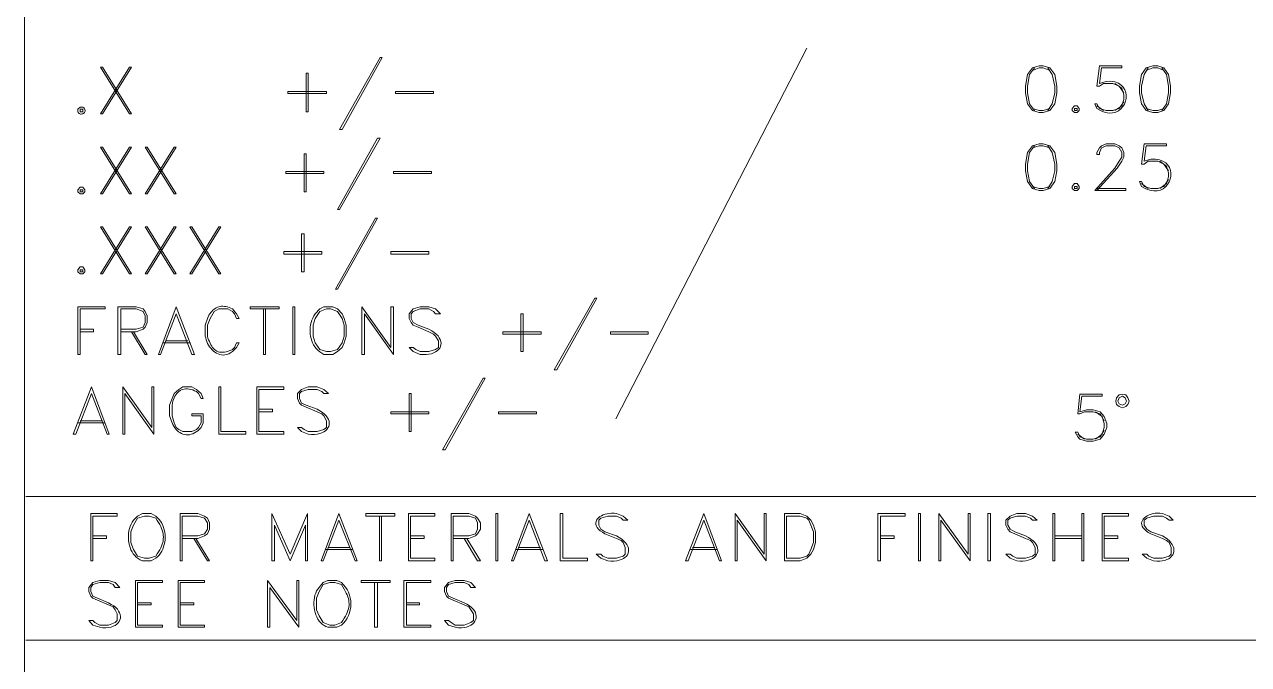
# Model space of a CAD drawing. Header units: inches. Extents: x 0 to 139, y 0 to 117.
# Drawn here: x 64 to 73.77, y 6.03 to 11.14 of the extents above; entities that cross this region are included whole.
import ezdxf

# ---------------------------------------------------------------- set-up
doc = ezdxf.new("R2010")
doc.units = ezdxf.units.IN
doc.header["$MEASUREMENT"] = 0
doc.layers.add('Color-7-Line_Weight-20', color=7, linetype='Continuous', lineweight=20)

msp = doc.modelspace()

# ---------------------------------------------------------------- linework, layer by layer
at = {"layer": 'Color-7-Line_Weight-20', "linetype": 'Continuous'}
for p, q in [((68.7203, 7.9912), (70.2451, 10.9488)), ((72.6132, 10.4513), (72.5592, 10.4892)), ((72.9701, 9.8295), (72.916, 9.8674)), ((65.1248, 8.613), (65.3032, 8.613)), ((65.1032, 8.5968), (65.3195, 8.5968)), ((64.4273, 7.9588), (64.6436, 7.9588)), ((64.4436, 7.975), (64.622, 7.975)), ((72.4618, 7.829), (72.4078, 7.8669)), ((74.2353, 7.3695), (64.011, 7.3695)), ((72.2239, 7.0559), (72.4402, 7.0559)), ((66.4062, 6.9477), (66.6171, 6.9477)), ((66.4224, 6.9639), (66.6009, 6.9639)), ((67.9201, 6.9477), (68.1364, 6.9477)), ((67.9418, 6.9639), (68.1202, 6.9639)), ((69.3151, 6.9477), (69.5314, 6.9477)), ((69.3313, 6.9639), (69.5097, 6.9639)), ((72.2239, 7.0342), (72.4402, 7.0342)), ((74.2353, 6.2232), (64.011, 6.2232))]:
    msp.add_line(p, q, dxfattribs=at)
for points in [[(103.1238, 19.3888), (64.0002, 19.3888), (64.0002, 13.7603), (64.0002, 1.7464)], [(72.0617, 10.792), (72.0239, 10.7379), (72.0077, 10.646), (72.0077, 10.5919), (72.0239, 10.5054), (72.0617, 10.4513)], [(72.1861, 10.7703), (72.132, 10.792), (72.0996, 10.792), (72.0455, 10.7703)], [(72.1699, 10.792), (72.2023, 10.7379), (72.2239, 10.646), (72.2239, 10.5919), (72.2023, 10.5054), (72.1699, 10.4513)], [(72.7754, 10.5919), (72.7376, 10.646), (72.6889, 10.6676), (72.6132, 10.6676), (72.5808, 10.646), (72.5592, 10.646), (72.5808, 10.8082), (72.7592, 10.8082), (72.7592, 10.792), (72.597, 10.792), (72.5808, 10.6676), (72.6349, 10.6838), (72.6725, 10.6841), (72.7048, 10.6788), (72.7318, 10.6688), (72.7537, 10.6546), (72.7707, 10.6371), (72.783, 10.617), (72.7907, 10.595), (72.7941, 10.5718), (72.7933, 10.5482), (72.7884, 10.5248), (72.7798, 10.5025), (72.7675, 10.4819), (72.7517, 10.4638), (72.7326, 10.4489), (72.7105, 10.438), (72.6854, 10.4317), (72.6575, 10.4307), (72.6271, 10.4359), (72.5942, 10.448), (72.5592, 10.4676), (72.5429, 10.5054), (72.5592, 10.5054), (72.5808, 10.4676), (72.6349, 10.4513), (72.6889, 10.4513), (72.7376, 10.4676), (72.7754, 10.5216)], [(72.9701, 10.792), (72.9376, 10.7379), (72.916, 10.646), (72.916, 10.5919), (72.9376, 10.5054), (72.9701, 10.4513)], [(73.0944, 10.7703), (73.0458, 10.792), (73.0079, 10.792), (72.9539, 10.7703)], [(73.0782, 10.792), (73.1161, 10.7379), (73.1323, 10.646), (73.1323, 10.5919), (73.1161, 10.5054), (73.0782, 10.4513)], [(72.7051, 10.4513), (72.7592, 10.4892), (72.7754, 10.5378), (72.7754, 10.5757), (72.7592, 10.6298), (72.7051, 10.6676)], [(72.1861, 10.4676), (72.132, 10.4513), (72.0996, 10.4513), (72.0455, 10.4676)], [(73.0944, 10.4676), (73.0458, 10.4513), (73.0079, 10.4513), (72.9539, 10.4676)], [(72.0617, 10.1702), (72.0239, 10.1161), (72.0077, 10.0242), (72.0077, 9.9701), (72.0239, 9.8836), (72.0617, 9.8295)], [(72.1861, 10.154), (72.132, 10.1702), (72.0996, 10.1702), (72.0455, 10.154)], [(72.1699, 10.1702), (72.2023, 10.1161), (72.2239, 10.0242), (72.2239, 9.9701), (72.2023, 9.8836), (72.1699, 9.8295)], [(72.5592, 9.8133), (72.7214, 9.9918), (72.7592, 10.0458), (72.7754, 10.0783), (72.7754, 10.1161), (72.7592, 10.154), (72.7376, 10.1702), (72.7051, 10.1864), (72.6349, 10.1864), (72.597, 10.1702), (72.5808, 10.154), (72.5592, 10.1161), (72.5592, 10.0999), (72.5808, 10.0999), (72.5808, 10.1161), (72.597, 10.154), (72.6349, 10.1702), (72.7051, 10.1702), (72.7376, 10.154), (72.7592, 10.1161), (72.7592, 10.0783), (72.7376, 10.0458), (72.7051, 9.9918), (72.5429, 9.8133), (72.7916, 9.8133), (72.7916, 9.8295), (72.5592, 9.8295)], [(73.1323, 9.9701), (73.0944, 10.0242), (73.0458, 10.0458), (72.9701, 10.0458), (72.9376, 10.0242), (72.916, 10.0242), (72.9376, 10.1864), (73.1161, 10.1864), (73.1161, 10.1702), (72.9539, 10.1702), (72.9376, 10.0458), (72.9917, 10.062), (73.0292, 10.0625), (73.0613, 10.0573), (73.0882, 10.0473), (73.1101, 10.0332), (73.1271, 10.0158), (73.1394, 9.9956), (73.1471, 9.9736), (73.1506, 9.9504), (73.1498, 9.9267), (73.1451, 9.9034), (73.1365, 9.881), (73.1243, 9.8604), (73.1086, 9.8422), (73.0896, 9.8272), (73.0674, 9.8162), (73.0424, 9.8099), (73.0145, 9.8089), (72.984, 9.8141), (72.9511, 9.8261), (72.916, 9.8458), (72.8998, 9.8836), (72.916, 9.8836), (72.9376, 9.8458), (72.9917, 9.8295), (73.0458, 9.8295), (73.0944, 9.8458), (73.1323, 9.8998)], [(73.062, 9.8295), (73.1161, 9.8674), (73.1323, 9.9215), (73.1323, 9.9539), (73.1161, 10.008), (73.062, 10.0458)], [(72.1861, 9.8458), (72.132, 9.8295), (72.0996, 9.8295), (72.0455, 9.8458)], [(64.768, 8.6833), (64.8923, 8.6833), (64.9464, 8.7049), (64.9626, 8.7212), (64.9788, 8.759), (64.9788, 8.8131), (64.9626, 8.8455), (64.9464, 8.8671), (64.8923, 8.8834), (64.7463, 8.8834), (64.7463, 8.5049), (64.768, 8.5049), (64.768, 8.8671), (64.8923, 8.8671), (64.9464, 8.8455), (64.9626, 8.8131), (64.9626, 8.759), (64.9464, 8.7212), (64.8923, 8.7049), (64.768, 8.7049)], [(65.925, 8.8671), (65.925, 8.5049), (65.9088, 8.5049), (65.9088, 8.8671)], [(64.4436, 8.6833), (64.5517, 8.6833), (64.5517, 8.7049), (64.4436, 8.7049)], [(64.8707, 8.6833), (64.9788, 8.5049), (64.9626, 8.5049), (64.8545, 8.6833)], [(72.6186, 7.975), (72.5862, 8.0291), (72.5321, 8.0453), (72.4618, 8.0453), (72.424, 8.0291), (72.4078, 8.0291), (72.424, 8.1859), (72.6024, 8.1859), (72.6024, 8.1697), (72.4402, 8.1697), (72.424, 8.0453), (72.4781, 8.0615), (72.5321, 8.0615), (72.5862, 8.0453), (72.6186, 8.0075), (72.6403, 7.9534), (72.6403, 7.921), (72.6186, 7.8669), (72.5862, 7.829), (72.5321, 7.8128), (72.4781, 7.8128), (72.424, 7.829), (72.4078, 7.8453), (72.3861, 7.8831), (72.4078, 7.8831), (72.424, 7.8453), (72.4781, 7.829), (72.5321, 7.829), (72.5862, 7.8453), (72.6186, 7.8993)], [(65.871, 8.0453), (65.9791, 8.0453), (65.9791, 8.0669), (65.871, 8.0669)], [(72.5483, 7.829), (72.6024, 7.8669), (72.6186, 7.921), (72.6186, 7.9534), (72.6024, 8.0075), (72.5483, 8.0453)], [(65.26, 7.0342), (65.3843, 7.0342), (65.4384, 7.0559), (65.46, 7.0721), (65.4763, 7.1099), (65.4763, 7.1586), (65.46, 7.1964), (65.4384, 7.2127), (65.3843, 7.2343), (65.2438, 7.2343), (65.2438, 6.8558), (65.26, 6.8558), (65.26, 7.2127), (65.3843, 7.2127), (65.4384, 7.1964), (65.46, 7.1586), (65.46, 7.1099), (65.4384, 7.0721), (65.3843, 7.0559), (65.26, 7.0559)], [(67.4227, 7.0342), (67.5471, 7.0342), (67.6011, 7.0559), (67.6173, 7.0721), (67.639, 7.1099), (67.639, 7.1586), (67.6173, 7.1964), (67.6011, 7.2127), (67.5471, 7.2343), (67.4065, 7.2343), (67.4065, 6.8558), (67.4227, 6.8558), (67.4227, 7.2127), (67.5471, 7.2127), (67.6011, 7.1964), (67.6173, 7.1586), (67.6173, 7.1099), (67.6011, 7.0721), (67.5471, 7.0559), (67.4227, 7.0559)], [(66.8496, 7.2127), (66.8496, 6.8558), (66.8334, 6.8558), (66.8334, 7.2127)], [(64.5463, 7.0342), (64.6544, 7.0342), (64.6544, 7.0559), (64.5463, 7.0559)], [(67.0821, 7.0342), (67.1902, 7.0342), (67.1902, 7.0559), (67.0821, 7.0559)], [(70.8344, 7.0342), (70.9425, 7.0342), (70.9425, 7.0559), (70.8344, 7.0559)], [(72.6186, 7.0342), (72.7268, 7.0342), (72.7268, 7.0559), (72.6186, 7.0559)], [(65.3681, 7.0342), (65.4763, 6.8558), (65.46, 6.8558), (65.3519, 7.0342)], [(67.5308, 7.0342), (67.639, 6.8558), (67.6173, 6.8558), (67.5092, 7.0342)], [(66.5306, 6.6828), (66.4927, 6.699), (66.4224, 6.699), (66.3846, 6.6828), (66.3522, 6.6449), (66.3414, 6.6313), (66.3322, 6.6162), (66.3247, 6.5996), (66.3189, 6.582), (66.3146, 6.5634), (66.3119, 6.5441), (66.3107, 6.5243), (66.311, 6.5043), (66.3128, 6.4843), (66.3161, 6.4645), (66.3208, 6.4451), (66.3268, 6.4263), (66.3343, 6.4084), (66.3431, 6.3916), (66.3532, 6.3761), (66.3646, 6.3621), (66.3772, 6.3499), (66.3911, 6.3396), (66.4062, 6.3316), (66.4224, 6.3259), (66.4927, 6.3259), (66.5306, 6.3422)], [(66.8171, 6.6828), (66.8171, 6.3259), (66.7955, 6.3259), (66.7955, 6.6828)], [(64.9031, 6.5044), (65.0113, 6.5044), (65.0113, 6.5206), (64.9031, 6.5206)], [(65.2438, 6.5044), (65.3519, 6.5044), (65.3519, 6.5206), (65.2438, 6.5206)], [(67.0496, 6.5044), (67.1524, 6.5044), (67.1524, 6.5206), (67.0496, 6.5206)]]:
    msp.add_lwpolyline(points, dxfattribs=at)
for points in [[(66.5144, 10.2999), (66.536, 10.2999), (66.855, 10.8731), (66.8388, 10.8731)], [(64.8383, 10.4243), (64.8545, 10.4243), (64.622, 10.7974), (64.6058, 10.7974)], [(64.6058, 10.4243), (64.622, 10.4243), (64.8545, 10.7974), (64.8383, 10.7974)], [(66.2494, 10.4405), (66.2657, 10.4405), (66.2657, 10.7487), (66.2494, 10.7487)], [(71.9914, 10.646), (71.9914, 10.5919), (72.0077, 10.5054), (72.0455, 10.4513), (72.0996, 10.4351), (72.132, 10.4351), (72.1861, 10.4513), (72.2239, 10.5054), (72.2402, 10.5919), (72.2402, 10.646), (72.2239, 10.7379), (72.1861, 10.792), (72.132, 10.8082), (72.0996, 10.8082), (72.0455, 10.792), (72.0077, 10.7379)], [(72.8998, 10.646), (72.8998, 10.5919), (72.916, 10.5054), (72.9539, 10.4513), (73.0079, 10.4351), (73.0458, 10.4351), (73.0944, 10.4513), (73.1323, 10.5054), (73.1485, 10.5919), (73.1485, 10.646), (73.1323, 10.7379), (73.0944, 10.792), (73.0458, 10.8082), (73.0079, 10.8082), (72.9539, 10.792), (72.916, 10.7379)], [(66.4116, 10.6027), (66.4116, 10.5865), (66.1034, 10.5865), (66.1034, 10.6027)], [(67.2659, 10.6027), (67.2659, 10.5865), (66.9631, 10.5865), (66.9631, 10.6027)], [(64.4265, 10.4517), (64.4272, 10.4431), (64.4294, 10.4361), (64.4328, 10.4306), (64.4371, 10.4266), (64.4421, 10.424), (64.4477, 10.4227), (64.4536, 10.4225), (64.4595, 10.4234), (64.4653, 10.4253), (64.4707, 10.4282), (64.4755, 10.4318), (64.4795, 10.4361), (64.4824, 10.441), (64.484, 10.4465), (64.4842, 10.4524), (64.4826, 10.4586), (64.479, 10.4651), (64.4733, 10.4717), (64.4652, 10.4784), (64.4436, 10.4784), (64.4273, 10.4621)], [(64.4436, 10.4405), (64.4652, 10.4405), (64.4652, 10.4621), (64.4436, 10.4621)], [(72.3645, 10.4676), (72.3645, 10.4513), (72.3807, 10.4351), (72.4024, 10.4351), (72.4186, 10.4513), (72.4186, 10.4676), (72.4024, 10.4892), (72.3807, 10.4892)], [(72.3807, 10.4513), (72.4024, 10.4513), (72.4024, 10.4676), (72.3807, 10.4676)], [(66.4981, 9.6619), (66.5144, 9.6619), (66.8388, 10.2297), (66.8171, 10.2297)], [(71.9914, 10.0242), (71.9914, 9.9701), (72.0077, 9.8836), (72.0455, 9.8295), (72.0996, 9.8133), (72.132, 9.8133), (72.1861, 9.8295), (72.2239, 9.8836), (72.2402, 9.9701), (72.2402, 10.0242), (72.2239, 10.1161), (72.1861, 10.1702), (72.132, 10.1864), (72.0996, 10.1864), (72.0455, 10.1702), (72.0077, 10.1161)], [(64.8383, 9.7863), (64.8545, 9.7863), (64.622, 10.1594), (64.6058, 10.1594)], [(64.6058, 9.7863), (64.622, 9.7863), (64.8545, 10.1594), (64.8383, 10.1594)], [(65.1951, 9.7863), (65.2113, 9.7863), (64.9788, 10.1594), (64.9626, 10.1594)], [(64.9626, 9.7863), (64.9788, 9.7863), (65.2113, 10.1594), (65.1951, 10.1594)], [(66.2332, 9.8025), (66.2494, 9.8025), (66.2494, 10.1053), (66.2332, 10.1053)], [(66.39, 9.9647), (66.39, 9.9485), (66.0872, 9.9485), (66.0872, 9.9647)], [(67.2497, 9.9647), (67.2497, 9.9485), (66.9469, 9.9485), (66.9469, 9.9647)], [(64.4273, 9.8187), (64.4273, 9.8025), (64.4436, 9.7863), (64.4652, 9.7863), (64.4814, 9.8025), (64.4814, 9.8187), (64.4652, 9.8404), (64.4436, 9.8404)], [(64.4436, 9.8025), (64.4652, 9.8025), (64.4652, 9.8187), (64.4436, 9.8187)], [(72.3645, 9.8458), (72.3645, 9.8295), (72.3807, 9.8133), (72.4024, 9.8133), (72.4186, 9.8295), (72.4186, 9.8458), (72.4024, 9.8674), (72.3807, 9.8674)], [(72.3807, 9.8295), (72.4024, 9.8295), (72.4024, 9.8458), (72.3807, 9.8458)], [(66.4819, 9.0239), (66.4981, 9.0239), (66.8171, 9.5917), (66.8009, 9.5917)], [(64.8383, 9.1483), (64.8545, 9.1483), (64.622, 9.5214), (64.6058, 9.5214)], [(64.6058, 9.1483), (64.622, 9.1483), (64.8545, 9.5214), (64.8383, 9.5214)], [(65.1951, 9.1483), (65.2113, 9.1483), (64.9788, 9.5214), (64.9626, 9.5214)], [(64.9626, 9.1483), (64.9788, 9.1483), (65.2113, 9.5214), (65.1951, 9.5214)], [(65.552, 9.1483), (65.5682, 9.1483), (65.3357, 9.5214), (65.3195, 9.5214)], [(65.3195, 9.1483), (65.3357, 9.1483), (65.5682, 9.5214), (65.552, 9.5214)], [(66.2116, 9.1645), (66.2332, 9.1645), (66.2332, 9.4673), (66.2116, 9.4673)], [(66.3738, 9.3267), (66.3738, 9.3051), (66.071, 9.3051), (66.071, 9.3267)], [(67.2281, 9.3267), (67.2281, 9.3051), (66.9253, 9.3051), (66.9253, 9.3267)], [(64.4273, 9.1807), (64.4273, 9.1645), (64.4436, 9.1483), (64.4652, 9.1483), (64.4814, 9.1645), (64.4814, 9.1807), (64.4652, 9.2024), (64.4436, 9.2024)], [(64.4436, 9.1645), (64.4652, 9.1645), (64.4652, 9.1807), (64.4436, 9.1807)], [(68.2283, 8.3805), (68.2499, 8.3805), (68.5689, 8.9536), (68.5527, 8.9536)], [(64.4273, 8.5049), (64.4436, 8.5049), (64.4436, 8.8671), (64.6436, 8.8671), (64.6436, 8.8834), (64.4273, 8.8834)], [(65.0707, 8.5049), (65.087, 8.5049), (65.2113, 8.8293), (65.3357, 8.5049), (65.3573, 8.5049), (65.2113, 8.8834)], [(65.4438, 8.7374), (65.4438, 8.6509), (65.4465, 8.636), (65.4504, 8.6211), (65.4556, 8.6065), (65.4619, 8.5922), (65.4692, 8.5785), (65.4776, 8.5653), (65.4869, 8.553), (65.4971, 8.5415), (65.5081, 8.5311), (65.5198, 8.5219), (65.5321, 8.5141), (65.545, 8.5077), (65.5584, 8.5029), (65.5722, 8.4999), (65.5864, 8.4988), (65.6008, 8.4997), (65.6155, 8.5028), (65.6303, 8.5082), (65.6452, 8.516), (65.6601, 8.5265), (65.6925, 8.559), (65.7142, 8.5968), (65.6925, 8.5968), (65.6763, 8.559), (65.6601, 8.5427), (65.6423, 8.5352), (65.6257, 8.5293), (65.6101, 8.525), (65.5955, 8.5223), (65.5819, 8.5211), (65.5692, 8.5213), (65.5574, 8.5229), (65.5464, 8.5259), (65.5361, 8.5303), (65.5266, 8.5358), (65.5178, 8.5426), (65.5095, 8.5506), (65.5018, 8.5597), (65.4947, 8.5699), (65.488, 8.5811), (65.4818, 8.5933), (65.4759, 8.6064), (65.4704, 8.6204), (65.4651, 8.6352), (65.46, 8.6509), (65.46, 8.7374), (65.4817, 8.7914), (65.5141, 8.8455), (65.552, 8.8671), (65.6222, 8.8671), (65.6601, 8.8455), (65.6763, 8.8293), (65.6925, 8.7914), (65.7142, 8.7914), (65.6925, 8.8293), (65.6601, 8.8671), (65.6468, 8.8737), (65.6338, 8.879), (65.621, 8.8832), (65.6086, 8.8861), (65.5964, 8.888), (65.5846, 8.8887), (65.5731, 8.8883), (65.562, 8.8868), (65.5512, 8.8843), (65.5408, 8.8807), (65.5308, 8.876), (65.5212, 8.8704), (65.512, 8.8638), (65.5032, 8.8562), (65.4949, 8.8477), (65.487, 8.8382), (65.4795, 8.8278), (65.4725, 8.8166), (65.466, 8.8044), (65.46, 8.7914)], [(66.0332, 8.8834), (66.0332, 8.8671), (65.8007, 8.8671), (65.8007, 8.8834)], [(66.1413, 8.5049), (66.1575, 8.5049), (66.1575, 8.8834), (66.1413, 8.8834)], [(66.2796, 8.685), (66.2807, 8.6667), (66.2833, 8.6487), (66.2873, 8.6311), (66.2928, 8.6139), (66.2997, 8.5972), (66.3081, 8.5813), (66.318, 8.5661), (66.3293, 8.5517), (66.3422, 8.5383), (66.3566, 8.526), (66.3725, 8.5148), (66.39, 8.5049), (66.4603, 8.5049), (66.4981, 8.5265), (66.536, 8.559), (66.5522, 8.5968), (66.5684, 8.6509), (66.5684, 8.7374), (66.5522, 8.7914), (66.536, 8.8293), (66.4981, 8.8671), (66.4603, 8.8834), (66.39, 8.8834), (66.3576, 8.8671), (66.3197, 8.8293), (66.31, 8.8124), (66.3016, 8.7949), (66.2945, 8.7771), (66.2888, 8.7589), (66.2844, 8.7405), (66.2814, 8.722), (66.2798, 8.7035)], [(66.3035, 8.7374), (66.3035, 8.6509), (66.3197, 8.5968), (66.3576, 8.5427), (66.4116, 8.5265), (66.4441, 8.5265), (66.4981, 8.5427), (66.536, 8.5968), (66.5522, 8.6509), (66.5522, 8.7374), (66.536, 8.7914), (66.4981, 8.8455), (66.4441, 8.8671), (66.4116, 8.8671), (66.3576, 8.8455), (66.3197, 8.7914)], [(66.6928, 8.5049), (66.7144, 8.5049), (66.7144, 8.8293), (66.9469, 8.5049), (66.9469, 8.8834), (66.9253, 8.8834), (66.9253, 8.559), (66.6928, 8.8834)], [(67.0713, 8.8293), (67.0713, 8.7914), (67.0875, 8.759), (67.1037, 8.7374), (67.1416, 8.7212), (67.2281, 8.6833), (67.2659, 8.6671), (67.2821, 8.6509), (67.3038, 8.613), (67.3038, 8.559), (67.2821, 8.5427), (67.2281, 8.5265), (67.1578, 8.5265), (67.1253, 8.5427), (67.1037, 8.559), (67.0713, 8.559), (67.1037, 8.5265), (67.1578, 8.5049), (67.1833, 8.503), (67.2071, 8.5034), (67.2289, 8.5059), (67.2487, 8.5102), (67.2664, 8.5164), (67.282, 8.5241), (67.2953, 8.5332), (67.3063, 8.5436), (67.3149, 8.555), (67.3211, 8.5674), (67.3246, 8.5805), (67.3255, 8.5942), (67.3237, 8.6083), (67.3191, 8.6227), (67.3116, 8.6372), (67.3012, 8.6516), (67.2876, 8.6657), (67.271, 8.6794), (67.2512, 8.6925), (67.2281, 8.7049), (67.1416, 8.7374), (67.1037, 8.759), (67.0875, 8.7914), (67.0875, 8.8293), (67.1037, 8.8455), (67.1578, 8.8671), (67.2281, 8.8671), (67.2659, 8.8455), (67.2821, 8.8293), (67.32, 8.8293), (67.2821, 8.8671), (67.2281, 8.8834), (67.1578, 8.8834), (67.1037, 8.8671)], [(67.9634, 8.5265), (67.9796, 8.5265), (67.9796, 8.8293), (67.9634, 8.8293)], [(68.1256, 8.6833), (68.1256, 8.6671), (67.8174, 8.6671), (67.8174, 8.6833)], [(68.9799, 8.6833), (68.9799, 8.6671), (68.6771, 8.6671), (68.6771, 8.6833)], [(67.3362, 7.7425), (67.3578, 7.7425), (67.6768, 8.3156), (67.6606, 8.3156)], [(64.3895, 7.8669), (64.4111, 7.8669), (64.5355, 8.1913), (64.6598, 7.8669), (64.6761, 7.8669), (64.5355, 8.2454)], [(64.7842, 7.8669), (64.8004, 7.8669), (64.8004, 8.1913), (65.0329, 7.8669), (65.0329, 8.2454), (65.0167, 8.2454), (65.0167, 7.921), (64.7842, 8.2454)], [(65.1573, 8.0994), (65.1573, 8.0129), (65.1789, 7.9588), (65.1851, 7.9442), (65.1923, 7.9305), (65.2004, 7.918), (65.2094, 7.9066), (65.2191, 7.8964), (65.2296, 7.8874), (65.2407, 7.8797), (65.2524, 7.8734), (65.2646, 7.8684), (65.2772, 7.8649), (65.2902, 7.8629), (65.3035, 7.8625), (65.317, 7.8636), (65.3306, 7.8664), (65.3443, 7.8709), (65.358, 7.8772), (65.3716, 7.8853), (65.3851, 7.8952), (65.3984, 7.9071), (65.4114, 7.921), (65.4276, 7.9588), (65.4276, 8.0291), (65.3357, 8.0291), (65.3357, 8.0129), (65.4114, 8.0129), (65.4114, 7.9588), (65.3898, 7.921), (65.3735, 7.9047), (65.3357, 7.8885), (65.2654, 7.8885), (65.233, 7.9047), (65.2113, 7.921), (65.1951, 7.9588), (65.1789, 8.0129), (65.1789, 8.0994), (65.1816, 8.1156), (65.1852, 8.1309), (65.1897, 8.1452), (65.195, 8.1585), (65.2011, 8.1707), (65.2079, 8.1819), (65.2156, 8.192), (65.2239, 8.2009), (65.233, 8.2086), (65.2428, 8.2151), (65.2532, 8.2204), (65.2643, 8.2244), (65.276, 8.2272), (65.2883, 8.2286), (65.3012, 8.2286), (65.3147, 8.2273), (65.3287, 8.2246), (65.3431, 8.2204), (65.3581, 8.2147), (65.3735, 8.2075), (65.3898, 8.1913), (65.4114, 8.1534), (65.4276, 8.1534), (65.4114, 8.1913), (65.3735, 8.2237), (65.3357, 8.2454), (65.2654, 8.2454), (65.233, 8.2237), (65.1951, 8.1913), (65.1789, 8.1534)], [(65.552, 7.8669), (65.552, 8.2454), (65.5682, 8.2454), (65.5682, 7.8885), (65.7682, 7.8885), (65.7682, 7.8669)], [(65.8547, 7.8669), (66.071, 7.8669), (66.071, 7.8885), (65.871, 7.8885), (65.871, 8.2237), (66.071, 8.2237), (66.071, 8.2454), (65.8547, 8.2454)], [(66.1791, 8.1913), (66.1791, 8.1534), (66.1954, 8.1156), (66.2116, 8.0994), (66.2494, 8.0832), (66.3359, 8.0453), (66.3738, 8.0291), (66.39, 8.0129), (66.4116, 7.975), (66.4116, 7.921), (66.39, 7.9047), (66.3359, 7.8885), (66.2657, 7.8885), (66.2332, 7.9047), (66.2116, 7.921), (66.1791, 7.921), (66.2116, 7.8885), (66.2657, 7.8669), (66.2912, 7.865), (66.315, 7.8654), (66.3368, 7.8679), (66.3566, 7.8722), (66.3743, 7.8784), (66.3899, 7.8861), (66.4032, 7.8952), (66.4143, 7.9056), (66.4229, 7.917), (66.429, 7.9294), (66.4325, 7.9425), (66.4334, 7.9562), (66.4316, 7.9703), (66.427, 7.9847), (66.4195, 7.9992), (66.409, 8.0136), (66.3955, 8.0277), (66.3789, 8.0414), (66.3591, 8.0545), (66.3359, 8.0669), (66.2494, 8.0994), (66.2116, 8.1156), (66.1954, 8.1534), (66.1954, 8.1913), (66.2116, 8.2075), (66.2657, 8.2237), (66.3359, 8.2237), (66.3738, 8.2075), (66.39, 8.1913), (66.4279, 8.1913), (66.39, 8.2237), (66.3359, 8.2454), (66.2657, 8.2454), (66.2116, 8.2237)], [(67.0713, 7.8885), (67.0875, 7.8885), (67.0875, 8.1913), (67.0713, 8.1913)], [(72.7106, 8.1318), (72.716, 8.1048), (72.7376, 8.0886), (72.7646, 8.0777), (72.7916, 8.0886), (72.8079, 8.1048), (72.8187, 8.1318), (72.8079, 8.1589), (72.7916, 8.1805), (72.7646, 8.1859), (72.7376, 8.1805), (72.716, 8.1589)], [(72.7268, 8.1318), (72.7376, 8.1102), (72.7646, 8.0994), (72.7862, 8.1102), (72.7971, 8.1318), (72.7862, 8.1589), (72.7646, 8.1697), (72.7376, 8.1589)], [(67.2281, 8.0453), (67.2281, 8.0291), (66.9253, 8.0291), (66.9253, 8.0453)], [(68.0877, 8.0453), (68.0877, 8.0291), (67.785, 8.0291), (67.785, 8.0453)], [(64.5301, 6.8558), (64.5463, 6.8558), (64.5463, 7.2127), (64.7409, 7.2127), (64.7409, 7.2343), (64.5301, 7.2343)], [(64.8293, 7.0379), (64.8305, 7.0187), (64.8332, 6.9997), (64.8373, 6.9811), (64.8429, 6.9629), (64.8499, 6.9455), (64.8585, 6.9289), (64.8685, 6.9133), (64.88, 6.8989), (64.893, 6.8857), (64.9075, 6.8741), (64.9235, 6.8641), (64.941, 6.8558), (65.0113, 6.8558), (65.0491, 6.8774), (65.0632, 6.8893), (65.0757, 6.9027), (65.0868, 6.9175), (65.0964, 6.9335), (65.1045, 6.9505), (65.1112, 6.9684), (65.1163, 6.9869), (65.12, 7.006), (65.1223, 7.0255), (65.123, 7.0451), (65.1223, 7.0646), (65.12, 7.0841), (65.1163, 7.1032), (65.1112, 7.1217), (65.1045, 7.1396), (65.0964, 7.1566), (65.0868, 7.1726), (65.0757, 7.1874), (65.0632, 7.2008), (65.0491, 7.2127), (65.0113, 7.2343), (64.941, 7.2343), (64.9031, 7.2127), (64.8707, 7.1802), (64.8606, 7.165), (64.8519, 7.1488), (64.8446, 7.1316), (64.8387, 7.1137), (64.8342, 7.0952), (64.8312, 7.0763), (64.8295, 7.0572)], [(65.9737, 6.8558), (65.9953, 6.8558), (65.9953, 7.1424), (66.1197, 6.8558), (66.244, 7.1424), (66.244, 6.8558), (66.2602, 6.8558), (66.2602, 7.2343), (66.1197, 6.9099), (65.9737, 7.2343)], [(66.3684, 6.8558), (66.3846, 6.8558), (66.509, 7.1802), (66.6387, 6.8558), (66.6549, 6.8558), (66.509, 7.2343)], [(66.9577, 7.2343), (66.9577, 7.2127), (66.7252, 7.2127), (66.7252, 7.2343)], [(67.0659, 6.8558), (67.2767, 6.8558), (67.2767, 6.8774), (67.0821, 6.8774), (67.0821, 7.2127), (67.2767, 7.2127), (67.2767, 7.2343), (67.0659, 7.2343)], [(67.7633, 6.8558), (67.7796, 6.8558), (67.7796, 7.2343), (67.7633, 7.2343)], [(67.8877, 6.8558), (67.9039, 6.8558), (68.0283, 7.1802), (68.1526, 6.8558), (68.1742, 6.8558), (68.0283, 7.2343)], [(68.277, 6.8558), (68.277, 7.2343), (68.2986, 7.2343), (68.2986, 6.8774), (68.4933, 6.8774), (68.4933, 6.8558)], [(68.5607, 7.1585), (68.5616, 7.1466), (68.5654, 7.1344), (68.5722, 7.122), (68.5823, 7.1094), (68.5958, 7.0968), (68.6129, 7.0844), (68.6338, 7.0721), (68.7257, 7.0342), (68.7636, 7.018), (68.7798, 7.0018), (68.796, 6.9639), (68.796, 6.9099), (68.7798, 6.8937), (68.7257, 6.8774), (68.6555, 6.8774), (68.6176, 6.8937), (68.6014, 6.9099), (68.5635, 6.9099), (68.6014, 6.8774), (68.6555, 6.8558), (68.6815, 6.8544), (68.7055, 6.855), (68.7275, 6.8575), (68.7474, 6.8618), (68.7651, 6.8678), (68.7805, 6.8753), (68.7937, 6.8841), (68.8045, 6.8941), (68.8129, 6.9052), (68.8188, 6.9171), (68.8221, 6.9299), (68.8228, 6.9433), (68.8208, 6.9572), (68.816, 6.9714), (68.8084, 6.9858), (68.7979, 7.0003), (68.7845, 7.0147), (68.768, 7.0289), (68.7484, 7.0426), (68.7257, 7.0559), (68.6338, 7.0883), (68.6014, 7.1099), (68.5852, 7.1424), (68.5852, 7.1802), (68.6014, 7.1964), (68.6555, 7.2127), (68.7257, 7.2127), (68.7636, 7.1964), (68.7798, 7.1802), (68.8177, 7.1802), (68.7798, 7.2127), (68.7257, 7.2343), (68.7063, 7.2364), (68.6872, 7.2368), (68.6688, 7.2356), (68.6512, 7.2329), (68.6347, 7.2288), (68.6193, 7.2234), (68.6053, 7.2168), (68.5928, 7.2092), (68.5822, 7.2006), (68.5734, 7.1911), (68.5668, 7.1808), (68.5625, 7.1699)], [(69.2772, 6.8558), (69.2989, 6.8558), (69.4232, 7.1802), (69.5476, 6.8558), (69.5638, 6.8558), (69.4232, 7.2343)], [(69.6719, 6.8558), (69.6882, 6.8558), (69.6882, 7.1802), (69.9206, 6.8558), (69.9206, 7.2343), (69.9044, 7.2343), (69.9044, 6.9099), (69.6719, 7.2343)], [(70.0666, 6.8558), (70.191, 6.8558), (70.2451, 6.8774), (70.2775, 6.9099), (70.2991, 6.9477), (70.3153, 7.0018), (70.3153, 7.0883), (70.2991, 7.1424), (70.2775, 7.1802), (70.2451, 7.2127), (70.191, 7.2343), (70.0666, 7.2343)], [(70.8128, 6.8558), (70.8344, 6.8558), (70.8344, 7.2127), (71.029, 7.2127), (71.029, 7.2343), (70.8128, 7.2343)], [(71.1372, 6.8558), (71.1534, 6.8558), (71.1534, 7.2343), (71.1372, 7.2343)], [(71.2994, 6.8558), (71.3156, 6.8558), (71.3156, 7.1802), (71.5481, 6.8558), (71.5481, 7.2343), (71.5319, 7.2343), (71.5319, 6.9099), (71.2994, 7.2343)], [(71.6887, 6.8558), (71.7103, 6.8558), (71.7103, 7.2343), (71.6887, 7.2343)], [(71.8346, 7.1802), (71.8346, 7.1424), (71.8509, 7.1099), (71.8671, 7.0883), (71.9049, 7.0721), (71.9914, 7.0342), (72.0293, 7.018), (72.0455, 7.0018), (72.0671, 6.9639), (72.0671, 6.9099), (72.0455, 6.8937), (71.9914, 6.8774), (71.9212, 6.8774), (71.8887, 6.8937), (71.8671, 6.9099), (71.8346, 6.9099), (71.8671, 6.8774), (71.9212, 6.8558), (71.9467, 6.854), (71.9705, 6.8543), (71.9923, 6.8568), (72.0121, 6.8612), (72.0298, 6.8673), (72.0454, 6.875), (72.0587, 6.8841), (72.0697, 6.8945), (72.0783, 6.906), (72.0844, 6.9183), (72.088, 6.9315), (72.0889, 6.9452), (72.0871, 6.9593), (72.0825, 6.9737), (72.075, 6.9881), (72.0645, 7.0025), (72.051, 7.0166), (72.0344, 7.0303), (72.0146, 7.0435), (71.9914, 7.0559), (71.9049, 7.0883), (71.8671, 7.1099), (71.8509, 7.1424), (71.8509, 7.1802), (71.8671, 7.1964), (71.9212, 7.2127), (71.9914, 7.2127), (72.0293, 7.1964), (72.0455, 7.1802), (72.0834, 7.1802), (72.0455, 7.2127), (71.9914, 7.2343), (71.9212, 7.2343), (71.8671, 7.2127)], [(72.2077, 6.8558), (72.2239, 6.8558), (72.2239, 7.2343), (72.2077, 7.2343)], [(72.4402, 6.8558), (72.4564, 6.8558), (72.4564, 7.2343), (72.4402, 7.2343)], [(72.6024, 6.8558), (72.8133, 6.8558), (72.8133, 6.8774), (72.6186, 6.8774), (72.6186, 7.2127), (72.8133, 7.2127), (72.8133, 7.2343), (72.6024, 7.2343)], [(72.9176, 7.1571), (72.9185, 7.1452), (72.9222, 7.1329), (72.9291, 7.1206), (72.9393, 7.1082), (72.953, 7.0959), (72.9704, 7.0838), (72.9917, 7.0721), (73.0836, 7.0342), (73.1161, 7.018), (73.1377, 7.0018), (73.1539, 6.9639), (73.1539, 6.9099), (73.1377, 6.8937), (73.0836, 6.8774), (73.0133, 6.8774), (72.9755, 6.8937), (72.9593, 6.9099), (72.9214, 6.9099), (72.9593, 6.8774), (73.0133, 6.8558), (73.0385, 6.8537), (73.0617, 6.8539), (73.0829, 6.8561), (73.1021, 6.8603), (73.1192, 6.8663), (73.1342, 6.8738), (73.1469, 6.8828), (73.1574, 6.8931), (73.1655, 6.9045), (73.1712, 6.9168), (73.1745, 6.93), (73.1753, 6.9437), (73.1735, 6.9579), (73.169, 6.9723), (73.1619, 6.9869), (73.152, 7.0015), (73.1393, 7.0158), (73.1237, 7.0297), (73.1051, 7.0432), (73.0836, 7.0559), (72.9917, 7.0883), (72.9593, 7.1099), (72.9376, 7.1424), (72.9376, 7.1802), (72.9593, 7.1964), (73.0133, 7.2127), (73.0836, 7.2127), (73.1161, 7.1964), (73.1377, 7.1802), (73.1701, 7.1802), (73.1377, 7.2127), (73.0836, 7.2343), (73.0642, 7.2366), (73.0452, 7.237), (73.0268, 7.2358), (73.0091, 7.2331), (72.9925, 7.2288), (72.977, 7.2233), (72.9628, 7.2165), (72.9503, 7.2086), (72.9394, 7.1998), (72.9306, 7.1901), (72.9238, 7.1797), (72.9195, 7.1686)], [(64.8491, 7.0883), (64.8491, 7.0018), (64.8707, 6.9477), (64.9031, 6.8937), (64.9572, 6.8774), (64.9951, 6.8774), (65.0491, 6.8937), (65.0605, 6.9112), (65.0707, 6.928), (65.0797, 6.9441), (65.0874, 6.9596), (65.094, 6.9746), (65.0994, 6.9892), (65.1036, 7.0035), (65.1066, 7.0175), (65.1084, 7.0313), (65.109, 7.0451), (65.1084, 7.0588), (65.1066, 7.0726), (65.1036, 7.0866), (65.0994, 7.1009), (65.094, 7.1155), (65.0874, 7.1305), (65.0797, 7.146), (65.0707, 7.1621), (65.0605, 7.1789), (65.0491, 7.1964), (64.9951, 7.2127), (64.9572, 7.2127), (64.9031, 7.1964), (64.8707, 7.1424)], [(70.0828, 6.8774), (70.191, 6.8774), (70.2451, 6.8937), (70.2613, 6.9099), (70.2775, 6.9477), (70.2991, 7.0018), (70.2991, 7.0883), (70.2775, 7.1424), (70.2613, 7.1802), (70.2451, 7.1964), (70.191, 7.2127), (70.0828, 7.2127)], [(64.5139, 6.6449), (64.5139, 6.6125), (64.5301, 6.5747), (64.5463, 6.5584), (64.5841, 6.5422), (64.6706, 6.5044), (64.7085, 6.4882), (64.7247, 6.4665), (64.7409, 6.4341), (64.7409, 6.38), (64.7247, 6.3638), (64.6706, 6.3422), (64.6004, 6.3422), (64.5625, 6.3638), (64.5463, 6.38), (64.5139, 6.38), (64.5463, 6.3422), (64.6004, 6.3259), (64.6261, 6.3229), (64.6498, 6.3224), (64.6716, 6.3242), (64.6913, 6.3282), (64.7088, 6.334), (64.7241, 6.3417), (64.7372, 6.3509), (64.7479, 6.3614), (64.7562, 6.373), (64.7621, 6.3857), (64.7654, 6.399), (64.7661, 6.413), (64.7642, 6.4272), (64.7595, 6.4417), (64.752, 6.4561), (64.7417, 6.4702), (64.7285, 6.484), (64.7123, 6.4971), (64.693, 6.5093), (64.6706, 6.5206), (64.5841, 6.5584), (64.5463, 6.5747), (64.5301, 6.6125), (64.5301, 6.6449), (64.5463, 6.6666), (64.6004, 6.6828), (64.6706, 6.6828), (64.7085, 6.6666), (64.7247, 6.6449), (64.7626, 6.6449), (64.7247, 6.6828), (64.6706, 6.699), (64.6004, 6.699), (64.5463, 6.6828)], [(64.8869, 6.3259), (65.1032, 6.3259), (65.1032, 6.3422), (64.9031, 6.3422), (64.9031, 6.6828), (65.1032, 6.6828), (65.1032, 6.699), (64.8869, 6.699)], [(65.2276, 6.3259), (65.4384, 6.3259), (65.4384, 6.3422), (65.2438, 6.3422), (65.2438, 6.6828), (65.4384, 6.6828), (65.4384, 6.699), (65.2276, 6.699)], [(65.9412, 6.3259), (65.9575, 6.3259), (65.9575, 6.6449), (66.19, 6.3259), (66.19, 6.699), (66.1737, 6.699), (66.1737, 6.38), (65.9412, 6.699)], [(66.3305, 6.5584), (66.3305, 6.4665), (66.3522, 6.4179), (66.3846, 6.3638), (66.4387, 6.3422), (66.4765, 6.3422), (66.5306, 6.3638), (66.5422, 6.3815), (66.5526, 6.3983), (66.5618, 6.4145), (66.5697, 6.4299), (66.5764, 6.4449), (66.5818, 6.4594), (66.586, 6.4735), (66.589, 6.4874), (66.5908, 6.501), (66.5913, 6.5146), (66.5906, 6.5283), (66.5887, 6.542), (66.5857, 6.5559), (66.5814, 6.5701), (66.5759, 6.5847), (66.5692, 6.5997), (66.5613, 6.6154), (66.5522, 6.6316), (66.542, 6.6487), (66.5306, 6.6666), (66.4765, 6.6828), (66.4387, 6.6828), (66.3846, 6.6666), (66.3522, 6.6125)], [(66.9199, 6.699), (66.9199, 6.6828), (66.6874, 6.6828), (66.6874, 6.699)], [(67.028, 6.3259), (67.2443, 6.3259), (67.2443, 6.3422), (67.0496, 6.3422), (67.0496, 6.6828), (67.2443, 6.6828), (67.2443, 6.699), (67.028, 6.699)], [(67.3524, 6.6449), (67.3524, 6.6125), (67.3686, 6.5747), (67.3849, 6.5584), (67.4227, 6.5422), (67.5092, 6.5044), (67.5471, 6.4882), (67.5633, 6.4665), (67.5849, 6.4341), (67.5849, 6.38), (67.5633, 6.3638), (67.5092, 6.3422), (67.4389, 6.3422), (67.4065, 6.3638), (67.3849, 6.38), (67.3524, 6.38), (67.3849, 6.3422), (67.4389, 6.3259), (67.4645, 6.3228), (67.4882, 6.3223), (67.5099, 6.3242), (67.5296, 6.3282), (67.5473, 6.3342), (67.5628, 6.342), (67.576, 6.3513), (67.5869, 6.362), (67.5955, 6.3739), (67.6015, 6.3866), (67.605, 6.4001), (67.6059, 6.4142), (67.6041, 6.4285), (67.5995, 6.443), (67.592, 6.4574), (67.5816, 6.4715), (67.5682, 6.485), (67.5517, 6.4979), (67.5321, 6.5098), (67.5092, 6.5206), (67.4227, 6.5584), (67.3849, 6.5747), (67.3686, 6.6125), (67.3686, 6.6449), (67.3849, 6.6666), (67.4389, 6.6828), (67.5092, 6.6828), (67.5471, 6.6666), (67.5633, 6.6449), (67.6011, 6.6449), (67.5633, 6.6828), (67.5092, 6.699), (67.4389, 6.699), (67.3849, 6.6828)]]:
    msp.add_lwpolyline(points, close=True, dxfattribs=at)
msp.add_arc((66.3746, 6.5125), 0.231, 312.49296, 47.50704, dxfattribs=at)

doc.saveas('drawing.dxf')
